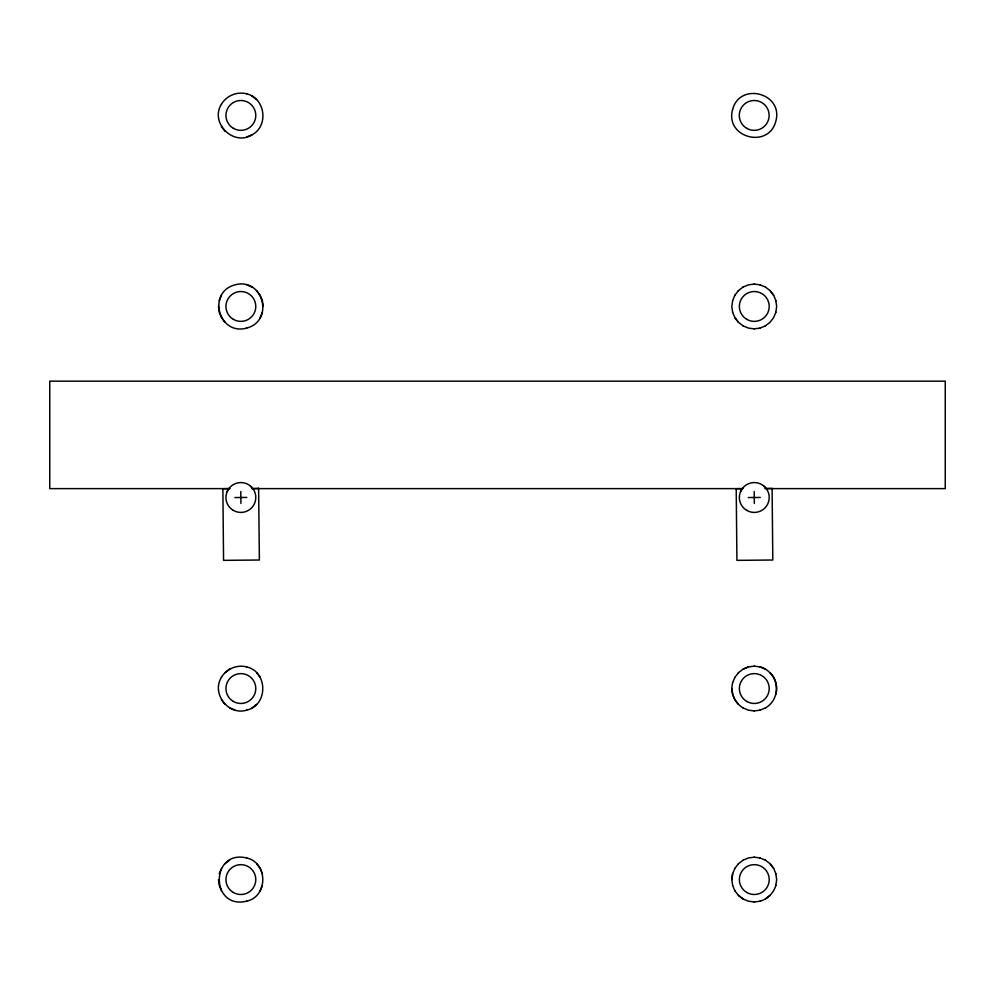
<?xml version="1.0" encoding="UTF-8"?>
<svg xmlns="http://www.w3.org/2000/svg" width="995" height="995" viewBox="0 0 995 995"><rect width="100%" height="100%" fill="white"/><g stroke="black" fill="none" stroke-linecap="round" stroke-linejoin="round"><path stroke-width="1.49" d="M246.648 328.089C218.577 335.937 206.848 292.082 235.069 284.831C263.115 277.033 274.757 320.875 246.586 328.089M246.648 901.209C210.181 909.84 210.231 849.357 246.648 857.951M246.586 901.209C268.177 896.557 268.152 862.628 246.586 857.951M732.656 300.664L731.822 306.46L732.656 312.256M775.839 312.256L776.672 306.46L775.839 300.664M732.656 682.744C730.007 692.309 734.497 703.005 743.091 707.93M731.897 879.58L732.656 873.784M775.839 694.336C778.986 682.781 771.635 669.909 760.006 666.911M775.839 885.376L776.672 879.58L775.839 873.784M221.475 104.226C209.522 122.721 233.526 146.688 252.058 134.81C269.048 125.905 265.217 97.995 246.586 93.791M219.236 300.664L221.475 295.266M260.18 317.654L262.419 312.256M221.475 677.346C211.139 693.478 228.415 715.878 246.648 710.169M219.236 873.784L221.475 868.386M260.18 890.774L262.419 885.376M732.581 300.664L734.895 295.266M775.901 312.256L773.6 317.654L770.043 322.293L765.404 325.85M732.581 682.744L734.895 677.346M734.895 868.386L732.581 873.784L731.822 879.58L732.656 885.376M775.901 885.376C773.612 892.888 767.643 899.107 760.006 901.209M227.146 491.605L229.136 488.259M740.566 491.605L742.556 488.259M221.4 104.226C226.487 95.731 237.046 91.266 246.648 93.791M221.4 677.346C226.462 668.814 237.046 664.399 246.648 666.911M246.586 710.169C268.202 705.517 268.103 671.613 246.586 666.911M734.82 295.266L738.452 290.627M734.82 677.346L738.452 672.707M734.82 868.386L738.452 863.747M225.032 672.707L229.671 669.15M738.377 290.627L743.091 287.07M251.984 707.93L256.623 704.373M225.032 863.747L229.671 860.19M738.377 672.707L743.091 669.15L748.489 666.911L754.285 666.153M765.404 707.93C777.891 701.152 780.379 682.483 770.043 672.707M738.377 863.747L743.091 860.19M765.404 898.97L770.043 895.413M246.586 137.049L251.984 134.81M743.016 287.07L748.489 284.831L754.285 284.072M760.006 328.089L765.478 325.85M743.016 669.15L748.414 666.911M760.006 710.169L765.478 707.93M743.016 860.19L748.489 857.951L754.285 857.192M754.21 328.847L760.068 328.089M754.21 710.928L760.068 710.169M754.21 901.967L760.068 901.209M258.675 488.371L252.817 488.57L250.106 485.784M228.9 488.657L222.868 488.719L223.564 560.359L259.384 560.011L258.613 488.371M736.288 488.719L742.32 488.657M234.895 497.562L246.835 497.438M748.315 497.562L760.255 497.438M230.094 488.62L49.75 488.62L49.75 381.16L945.25 381.16L945.25 488.62L764.906 488.62M251.859 488.62L743.141 488.62M754.21 284.072L760.068 284.831M754.285 328.847L748.414 328.089L743.016 325.85M754.21 666.153L760.068 666.911L765.478 669.15M754.285 710.928L748.414 710.169L743.016 707.93M754.21 857.192L760.068 857.951M754.285 901.967L748.414 901.209L743.016 898.97L738.377 895.413M760.006 284.831L765.478 287.07M246.586 284.831L251.984 287.07M760.006 857.951L765.478 860.19M229.671 707.93L235.069 710.169M765.404 287.07L770.105 290.627L773.662 295.266L775.901 300.664M743.091 325.85L738.377 322.293L734.82 317.654M251.984 96.03L256.623 99.587M765.404 860.19L770.105 863.747L773.662 868.386L775.901 873.784M743.091 898.97L738.452 895.413L734.82 890.774M763.526 485.784L766.237 488.57L772.095 488.371L772.804 560.011L736.922 560.359L736.213 488.719M770.043 290.627L773.6 295.266M738.452 322.293L734.895 317.654L732.581 312.256M738.452 704.373L734.895 699.734L732.656 694.336L731.897 688.54M221.4 126.614L224.957 131.253M770.043 863.747L773.6 868.386M256.623 290.627L260.18 295.266L262.419 300.664L263.177 306.46M225.032 322.293L221.475 317.654L219.236 312.256L218.477 306.46M256.623 672.707L260.18 677.346M221.4 699.734L224.957 704.373M256.623 863.747L260.18 868.386L262.419 873.784M732.581 885.376L734.895 890.774M221.475 890.774L219.236 885.376L218.477 879.58M754.222 491.53L754.334 503.47M240.802 491.53L240.914 503.47M732.581 109.624C724.77 137.621 768.6 149.362 775.839 121.216C783.65 93.219 739.82 81.478 732.581 109.624M233.402 701.463A14.925 14.925 0 0 0 255.79 688.54A14.925 14.925 0 0 0 233.402 675.617A14.925 14.925 0 0 0 233.402 701.463M746.822 892.503A14.925 14.925 0 0 0 769.21 879.58A14.925 14.925 0 0 0 746.822 866.657A14.925 14.925 0 0 0 746.822 892.503M233.402 319.383A14.925 14.925 0 0 0 255.79 306.46A14.925 14.925 0 0 0 233.402 293.537A14.925 14.925 0 0 0 233.402 319.383M746.747 128.343A14.925 14.925 0 0 0 769.135 115.42A14.925 14.925 0 0 0 746.747 102.497A14.925 14.925 0 0 0 746.747 128.343M233.402 128.343A14.925 14.925 0 0 0 255.79 115.42A14.925 14.925 0 0 0 233.402 102.497A14.925 14.925 0 0 0 233.402 128.343M746.822 319.383A14.925 14.925 0 0 0 769.21 306.46A14.925 14.925 0 0 0 746.822 293.537A14.925 14.925 0 0 0 746.822 319.383M746.822 701.463A14.925 14.925 0 0 0 769.21 688.54A14.925 14.925 0 0 0 746.822 675.617A14.925 14.925 0 0 0 746.822 701.463M233.402 892.503A14.925 14.925 0 0 0 255.79 879.58A14.925 14.925 0 0 0 233.402 866.657A14.925 14.925 0 0 0 233.402 892.503M233.228 510.323A14.925 14.925 0 0 0 255.79 497.699A14.925 14.925 0 0 0 233.564 484.478A14.925 14.925 0 0 0 233.228 510.323M746.648 510.323A14.925 14.925 0 0 0 769.21 497.699A14.925 14.925 0 0 0 746.984 484.478A14.925 14.925 0 0 0 746.648 510.323"/></g></svg>
